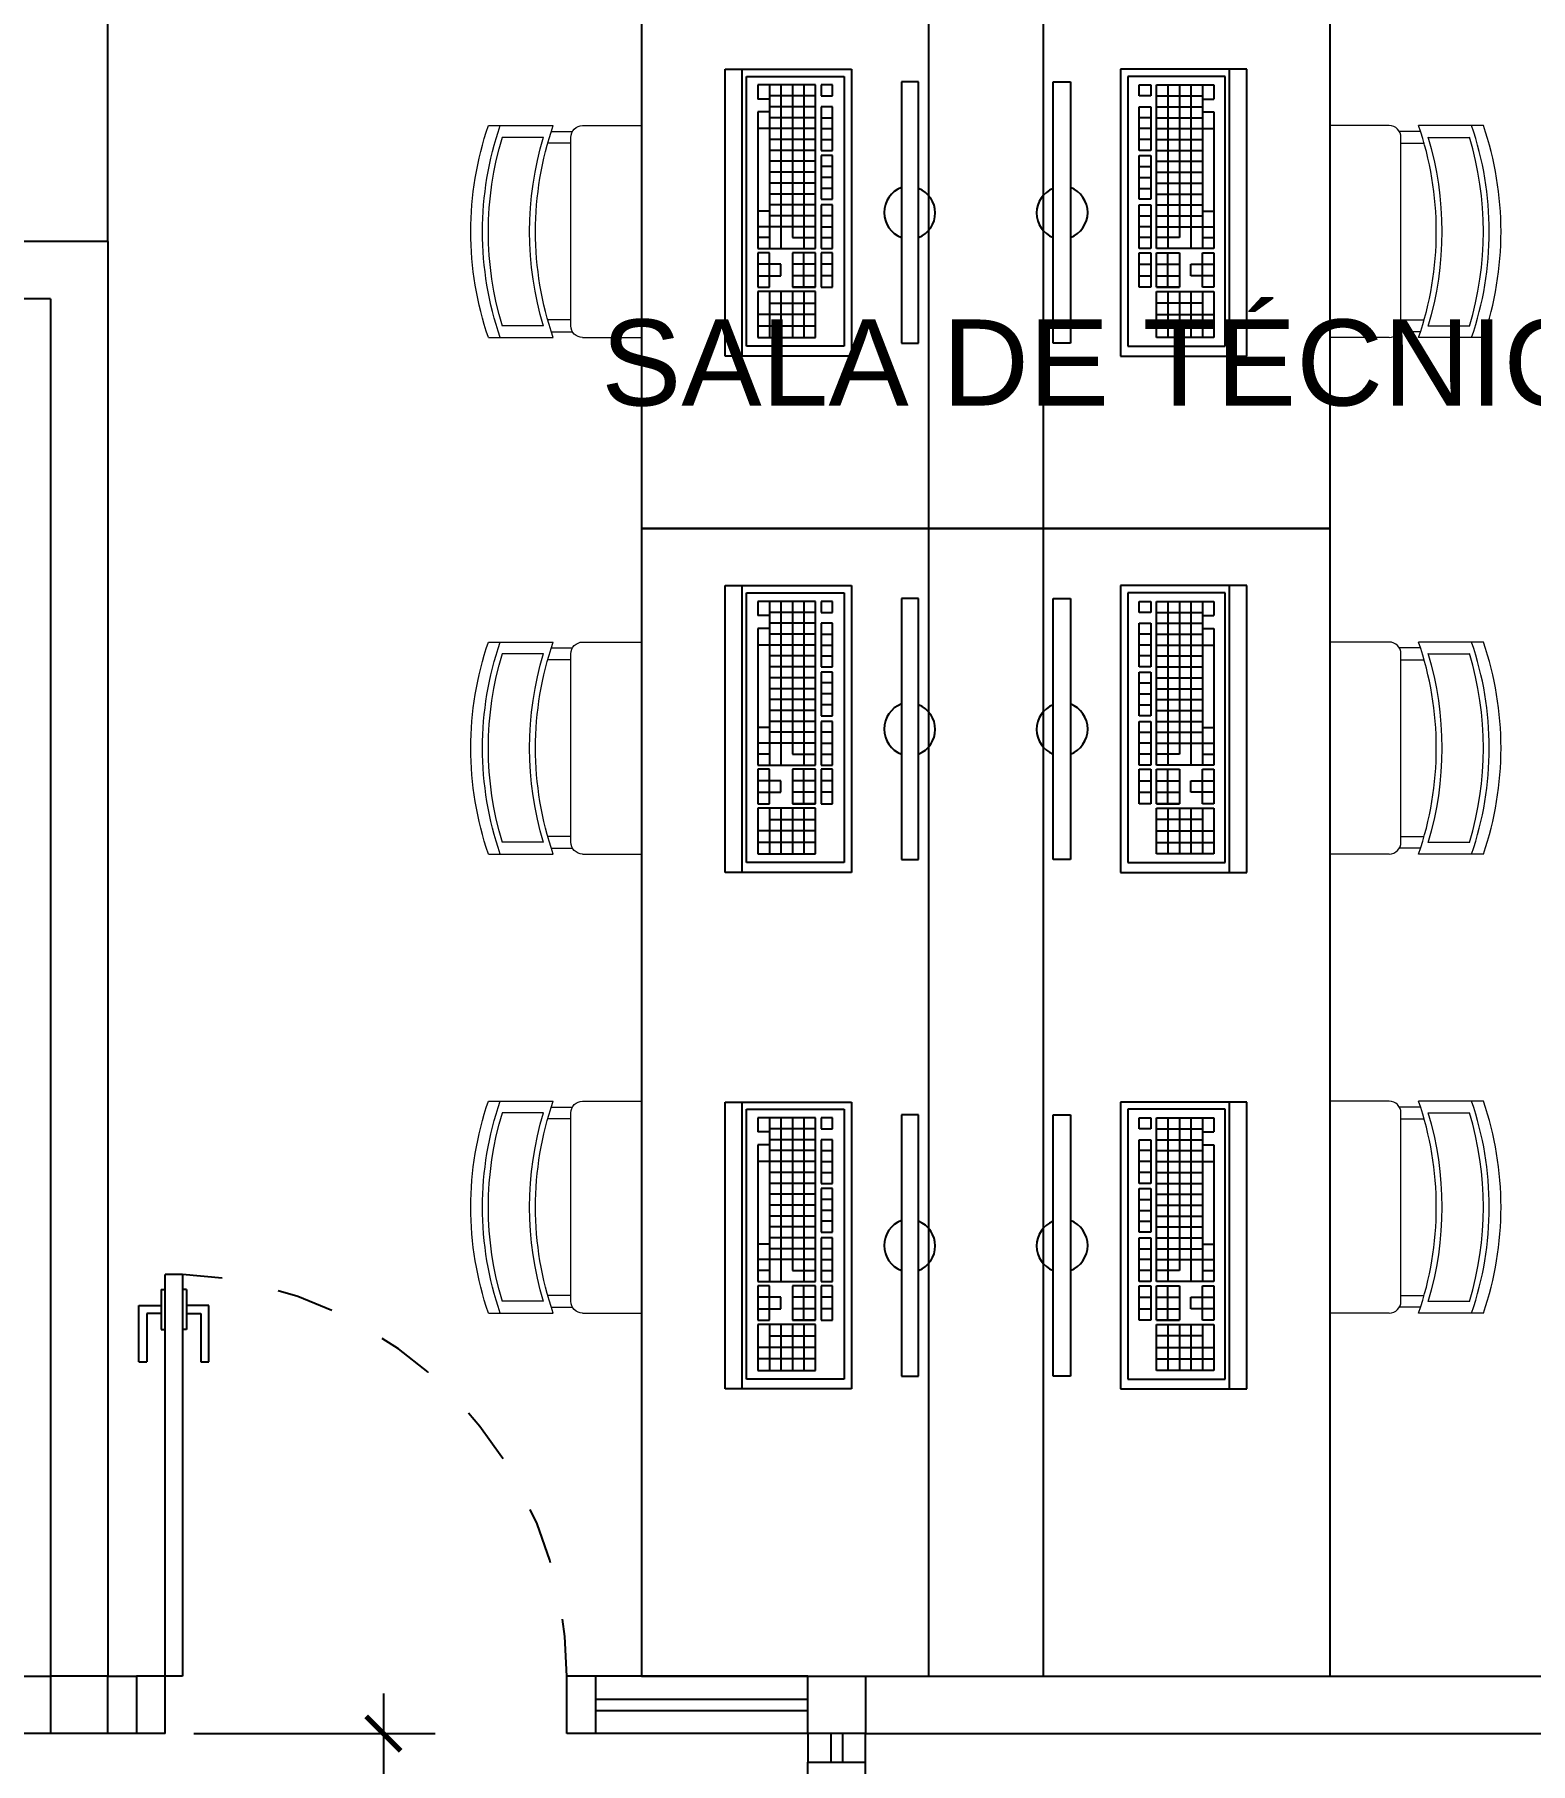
# Model space of a CAD drawing. Header units: millimetres. Extents: x 7034 to 7235, y -465 to -380.
# Drawn here: x 7116.972 to 7119.578, y -390.599 to -387.586 of the extents above; entities that cross this region are included whole.
import ezdxf

# ---------------------------------------------------------------- set-up
doc = ezdxf.new("R2010")
doc.units = ezdxf.units.MM
doc.header["$LTSCALE"] = 0.005
doc.linetypes.add('CONTINUO', pattern=[0])
doc.linetypes.add('DASHED', pattern=[19.05, 12.7, -6.35])
doc.layers.get('0').update_dxf_attribs({"linetype": 'CONTINUO'})
doc.layers.get('DEFPOINTS').update_dxf_attribs({"linetype": 'CONTINUO', "lineweight": 15})
for name, color, linetype in [('- COTAS', 12, 'Continuous'), ('ARQ-PEITORIAL', 4, 'Continuous'), ('ARQ_ESQUADRIA', 5, 'Continuous'), ('ARQ_JANELAALTA', 150, 'DASHED'), ('ARQ_TXT_AMBIENTE', 3, 'Continuous'), ('JANELA', 10, 'Continuous')]:
    doc.layers.add(name, color=color, linetype=linetype)
doc.layers.add('0-LAYOUT', color=250, linetype='Continuous', lineweight=25)
doc.styles.add('ARQ', font='arial.ttf', dxfattribs={"width": 0.9})
doc.styles.get("Standard").update_dxf_attribs({"font": 'arial.ttf'})
doc.dimstyles.new('1-50', dxfattribs={"dimtxt": 0.12, "dimasz": 0.06, "dimexe": 0.09, "dimexo": 0.1, "dimgap": 0.03, "dimtad": 1, "dimzin": 0, "dimdsep": 46, "dimtxsty": 'ARQ', "dimblk": 'ARCHTICK', "dimcen": 0, "dimdle": 0.07, "dimclrd": 1, "dimclre": 1, "dimclrt": 7, "dimadec": 0, "dimazin": 0, "dimtm": 1e-09, "dimtfac": 1, "dimtofl": 0, "dimtmove": 2, "dimatfit": 3, "dimldrblk": 'ARCHTICK', "dimfxl": 1, "dimtolj": 1, "dimtzin": 0, "dimlwd": -1, "dimlwe": -1, "dimarcsym": 0})

# ---------------------------------------------------------------- blocks, each defined once
blk = doc.blocks.new('vafres')
at = {"lineweight": 13, "ltscale": 0.2}
for p, q in [((2157.847, 914.6481), (2157.847, 914.5352)), ((2158.2163, 914.6481), (2158.2163, 914.5352)), ((2157.8675, 914.5521), (2157.8675, 914.6239)), ((2158.1958, 914.5521), (2158.1958, 914.6239)), ((2157.8573, 914.5386), (2157.8573, 914.5017)), ((2157.8778, 914.5044), (2157.8778, 914.5455)), ((2158.1856, 914.5044), (2158.1856, 914.5448)), ((2158.2061, 914.5386), (2158.2061, 914.5017)), ((2158.1958, 914.5044), (2157.8675, 914.5044)), ((2157.847, 914.4839), (2157.847, 914.3813)), ((2158.2163, 914.4839), (2158.2163, 914.3813))]:
    blk.add_line(p, q, dxfattribs=at)
for centre, radius, start, end in [((2158.0317, 914.1094), 0.5694, 71.0753, 108.9246), ((2158.0317, 914.0889), 0.5694, 71.0753, 108.9246), ((2158.0317, 914.0787), 0.5694, 73.2016, 106.7984), ((2158.0317, 914.0787), 0.5694, 73.2016, 106.7984), ((2158.0317, 914.0069), 0.5694, 73.2016, 106.7984), ((2158.0317, 913.9966), 0.5694, 71.0753, 108.9246), ((2157.8675, 914.4839), 0.0205, 90, 180), ((2158.1958, 914.4839), 0.0205, 360, 90)]:
    blk.add_arc(centre, radius, start, end, dxfattribs=at)
blk = doc.blocks.new('_ArchTick')
at = {"color": 0, "linetype": 'ByBlock', "const_width": 0.15}
blk.add_lwpolyline([(-0.5, -0.5), (0.5, 0.5)], dxfattribs=at)
blk = doc.blocks.new('*D8')
at = {"layer": '- COTAS', "color": 1, "transparency": 16777216}
for p, q in [((7117.5797, -390.4769), (7117.5797, -393.1469)), ((7117.2493, -390.5469), (7117.6697, -390.5469)), ((7117.2493, -393.0769), (7117.6697, -393.0769))]:
    blk.add_line(p, q, dxfattribs=at)
at = {"layer": 'DEFPOINTS', "color": 0, "transparency": 16777216}
for p in [(7117.1493, -390.5469), (7117.1493, -393.0769), (7117.5797, -393.0769)]:
    blk.add_point(p, dxfattribs=at)
at = {"layer": '- COTAS', "color": 1, "transparency": 16777216, "xscale": 0.06, "yscale": 0.06, "zscale": 0.06}
for p, rotation in [((7117.5797, -390.5469), 90), ((7117.5797, -393.0769), 270)]:
    blk.add_blockref('_ArchTick', p, dxfattribs=dict(at, rotation=rotation))
at = {"layer": '- COTAS', "color": 7, "transparency": 16777216, "insert": (7117.4884, -391.8119), "char_height": 0.12, "attachment_point": 5, "rotation": 90, "style": 'ARQ'}
blk.add_mtext('\\A1;2.53', dxfattribs=at)

msp = doc.modelspace()

# ---------------------------------------------------------------- linework, layer by layer
at = {"layer": '0-LAYOUT'}
for p, q in [((7117.0993, -387.9469), (7117.0993, -385.2469)), ((7118.5293, -386.6469), (7118.5293, -390.4469)), ((7118.7293, -386.6469), (7118.7293, -390.4469)), ((7118.1749, -388.1463), (7118.1749, -387.6463)), ((7118.1749, -387.6463), (7118.2049, -387.6463)), ((7118.2049, -387.6463), (7118.3949, -387.6463)), ((7118.2049, -388.1463), (7118.2049, -387.6463)), ((7118.3949, -387.6463), (7118.3949, -388.1463)), ((7118.8637, -387.6463), (7118.8637, -388.1463)), ((7119.0537, -387.6463), (7118.8637, -387.6463)), ((7119.0537, -388.1463), (7119.0537, -387.6463)), ((7119.0837, -387.6463), (7119.0537, -387.6463)), ((7119.0837, -388.1463), (7119.0837, -387.6463)), ((7118.2122, -387.659), (7118.3822, -387.659)), ((7118.2122, -388.129), (7118.2122, -387.659)), ((7118.2322, -387.674), (7118.2322, -387.6985)), ((7118.3322, -387.674), (7118.2322, -387.674)), ((7118.2522, -387.674), (7118.2522, -387.959)), ((7118.2722, -387.674), (7118.2722, -387.959)), ((7118.2922, -387.674), (7118.2922, -387.94)), ((7118.3122, -387.674), (7118.3122, -387.959)), ((7118.3322, -387.959), (7118.3322, -387.674)), ((7118.3422, -387.674), (7118.3422, -387.693)), ((7118.3622, -387.674), (7118.3422, -387.674)), ((7118.3622, -387.693), (7118.3622, -387.674)), ((7118.3822, -387.659), (7118.3822, -388.129)), ((7118.482, -387.6686), (7118.482, -388.1238)), ((7118.512, -387.6686), (7118.482, -387.6686)), ((7118.512, -388.1238), (7118.512, -387.6686)), ((7118.7466, -388.1238), (7118.7466, -387.6686)), ((7118.7466, -387.6686), (7118.7766, -387.6686)), ((7118.7766, -387.6686), (7118.7766, -388.1238)), ((7118.8764, -387.659), (7118.8764, -388.129)), ((7119.0464, -387.659), (7118.8764, -387.659)), ((7118.8964, -387.693), (7118.8964, -387.674)), ((7118.8964, -387.674), (7118.9164, -387.674)), ((7118.9164, -387.674), (7118.9164, -387.693)), ((7118.9264, -387.959), (7118.9264, -387.674)), ((7118.9264, -387.674), (7119.0264, -387.674)), ((7118.9464, -387.674), (7118.9464, -387.959)), ((7118.9664, -387.674), (7118.9664, -387.94)), ((7118.9864, -387.674), (7118.9864, -387.959)), ((7119.0064, -387.674), (7119.0064, -387.959)), ((7119.0264, -387.674), (7119.0264, -387.6985)), ((7119.0464, -388.129), (7119.0464, -387.659)), ((7118.2522, -387.6985), (7118.2322, -387.6985)), ((7118.3322, -387.693), (7118.2522, -387.693)), ((7118.3422, -387.693), (7118.3622, -387.693)), ((7118.9164, -387.693), (7118.8964, -387.693)), ((7118.9264, -387.693), (7119.0064, -387.693)), ((7119.0064, -387.6985), (7119.0264, -387.6985)), ((7118.2522, -387.7209), (7118.2322, -387.7209)), ((7118.2322, -387.7209), (7118.2322, -387.959)), ((7118.3322, -387.712), (7118.2522, -387.712)), ((7118.3322, -387.731), (7118.2522, -387.731)), ((7118.3422, -387.712), (7118.3422, -387.788)), ((7118.3622, -387.712), (7118.3422, -387.712)), ((7118.3422, -387.731), (7118.3622, -387.731)), ((7118.3622, -387.788), (7118.3622, -387.712)), ((7118.8964, -387.788), (7118.8964, -387.712)), ((7118.8964, -387.712), (7118.9164, -387.712)), ((7118.9164, -387.731), (7118.8964, -387.731)), ((7118.9164, -387.712), (7118.9164, -387.788)), ((7118.9264, -387.712), (7119.0064, -387.712)), ((7118.9264, -387.731), (7119.0064, -387.731)), ((7119.0064, -387.7209), (7119.0264, -387.7209)), ((7119.0264, -387.7209), (7119.0264, -387.959)), ((7118.3322, -387.75), (7118.2322, -387.75)), ((7118.3322, -387.769), (7118.2522, -387.769)), ((7118.3422, -387.75), (7118.3622, -387.75)), ((7118.3422, -387.769), (7118.3622, -387.769)), ((7118.9164, -387.75), (7118.8964, -387.75)), ((7118.9164, -387.769), (7118.8964, -387.769)), ((7118.9264, -387.75), (7119.0264, -387.75)), ((7118.9264, -387.769), (7119.0064, -387.769)), ((7118.3322, -387.788), (7118.2522, -387.788)), ((7118.3422, -387.788), (7118.3622, -387.788)), ((7118.3422, -387.7971), (7118.3422, -387.8731)), ((7118.3622, -387.7971), (7118.3422, -387.7971)), ((7118.3622, -387.8731), (7118.3622, -387.7971)), ((7118.9164, -387.788), (7118.8964, -387.788)), ((7118.8964, -387.8731), (7118.8964, -387.7971)), ((7118.8964, -387.7971), (7118.9164, -387.7971)), ((7118.9164, -387.7971), (7118.9164, -387.8731)), ((7118.9264, -387.788), (7119.0064, -387.788)), ((7118.3322, -387.807), (7118.2522, -387.807)), ((7118.3322, -387.826), (7118.2522, -387.826)), ((7118.3622, -387.8161), (7118.3422, -387.8161)), ((7118.8964, -387.8161), (7118.9164, -387.8161)), ((7118.9264, -387.807), (7119.0064, -387.807)), ((7118.9264, -387.826), (7119.0064, -387.826)), ((7118.3322, -387.845), (7118.2522, -387.845)), ((7118.3622, -387.8351), (7118.3422, -387.8351)), ((7118.3622, -387.8541), (7118.3422, -387.8541)), ((7118.8964, -387.8351), (7118.9164, -387.8351)), ((7118.8964, -387.8541), (7118.9164, -387.8541)), ((7118.9264, -387.845), (7119.0064, -387.845)), ((7118.3322, -387.864), (7118.2522, -387.864)), ((7118.3322, -387.883), (7118.2522, -387.883)), ((7118.3422, -387.8731), (7118.3622, -387.8731)), ((7118.3422, -387.883), (7118.3422, -387.959)), ((7118.3622, -387.883), (7118.3422, -387.883)), ((7118.3622, -387.959), (7118.3622, -387.883)), ((7118.9164, -387.8731), (7118.8964, -387.8731)), ((7118.8964, -387.959), (7118.8964, -387.883)), ((7118.8964, -387.883), (7118.9164, -387.883)), ((7118.9164, -387.883), (7118.9164, -387.959)), ((7118.9264, -387.864), (7119.0064, -387.864)), ((7118.9264, -387.883), (7119.0064, -387.883)), ((7118.2522, -387.8939), (7118.2322, -387.8939)), ((7118.3322, -387.902), (7118.2522, -387.902)), ((7118.3622, -387.902), (7118.3422, -387.902)), ((7118.8964, -387.902), (7118.9164, -387.902)), ((7118.9264, -387.902), (7119.0064, -387.902)), ((7119.0064, -387.8939), (7119.0264, -387.8939)), ((7118.3322, -387.921), (7118.2322, -387.921)), ((7118.2522, -387.94), (7118.2322, -387.94)), ((7118.2922, -387.94), (7118.3322, -387.94)), ((7118.3422, -387.921), (7118.3622, -387.921)), ((7118.3422, -387.94), (7118.3622, -387.94)), ((7118.9164, -387.921), (7118.8964, -387.921)), ((7118.9164, -387.94), (7118.8964, -387.94)), ((7118.9264, -387.921), (7119.0264, -387.921)), ((7118.9664, -387.94), (7118.9264, -387.94)), ((7119.0064, -387.94), (7119.0264, -387.94)), ((7118.2322, -387.959), (7118.3322, -387.959)), ((7118.2322, -387.9665), (7118.2322, -388.0265)), ((7118.2522, -387.9665), (7118.2322, -387.9665)), ((7118.2522, -388.0265), (7118.2522, -387.9665)), ((7118.2922, -387.9665), (7118.2922, -388.0265)), ((7118.3322, -387.9665), (7118.2922, -387.9665)), ((7118.3122, -388.0265), (7118.3122, -387.9665)), ((7118.3322, -388.0265), (7118.3322, -387.9665)), ((7118.3422, -387.959), (7118.3622, -387.959)), ((7118.3422, -387.9665), (7118.3422, -388.0265)), ((7118.3622, -387.9665), (7118.3422, -387.9665)), ((7118.3622, -388.0265), (7118.3622, -387.9665)), ((7118.9164, -387.959), (7118.8964, -387.959)), ((7118.8964, -388.0265), (7118.8964, -387.9665)), ((7118.8964, -387.9665), (7118.9164, -387.9665)), ((7118.9164, -387.9665), (7118.9164, -388.0265)), ((7119.0264, -387.959), (7118.9264, -387.959)), ((7118.9264, -388.0265), (7118.9264, -387.9665)), ((7118.9264, -387.9665), (7118.9664, -387.9665)), ((7118.9464, -388.0265), (7118.9464, -387.9665)), ((7118.9664, -387.9665), (7118.9664, -388.0265)), ((7119.0064, -387.9665), (7119.0264, -387.9665)), ((7119.0064, -388.0265), (7119.0064, -387.9665)), ((7119.0264, -387.9665), (7119.0264, -388.0265)), ((7118.2722, -387.9865), (7118.2322, -387.9865)), ((7118.2322, -388.0065), (7118.2722, -388.0065)), ((7118.2722, -388.0065), (7118.2722, -387.9865)), ((7118.3322, -387.9865), (7118.2922, -387.9865)), ((7118.3322, -388.0065), (7118.2922, -388.0065)), ((7118.3622, -387.9865), (7118.3422, -387.9865)), ((7118.3622, -388.0065), (7118.3422, -388.0065)), ((7118.8964, -387.9865), (7118.9164, -387.9865)), ((7118.8964, -388.0065), (7118.9164, -388.0065)), ((7118.9264, -387.9865), (7118.9664, -387.9865)), ((7118.9264, -388.0065), (7118.9664, -388.0065)), ((7118.9864, -388.0065), (7118.9864, -387.9865)), ((7118.9864, -387.9865), (7119.0264, -387.9865)), ((7119.0264, -388.0065), (7118.9864, -388.0065)), ((7118.2322, -388.0265), (7118.2522, -388.0265)), ((7118.2322, -388.034), (7118.2322, -388.114)), ((7118.3322, -388.034), (7118.2322, -388.034)), ((7118.2522, -388.034), (7118.2522, -388.114)), ((7118.2722, -388.034), (7118.2722, -388.114)), ((7118.2922, -388.0265), (7118.3322, -388.0265)), ((7118.3322, -388.0265), (7118.2922, -388.0265)), ((7118.2922, -388.034), (7118.2922, -388.114)), ((7118.3122, -388.034), (7118.3122, -388.114)), ((7118.3322, -388.114), (7118.3322, -388.034)), ((7118.3422, -388.0265), (7118.3622, -388.0265)), ((7118.9164, -388.0265), (7118.8964, -388.0265)), ((7118.9664, -388.0265), (7118.9264, -388.0265)), ((7118.9264, -388.0265), (7118.9664, -388.0265)), ((7118.9264, -388.114), (7118.9264, -388.034)), ((7118.9264, -388.034), (7119.0264, -388.034)), ((7118.9464, -388.034), (7118.9464, -388.114)), ((7118.9664, -388.034), (7118.9664, -388.114)), ((7118.9864, -388.034), (7118.9864, -388.114)), ((7119.0264, -388.0265), (7119.0064, -388.0265)), ((7119.0064, -388.034), (7119.0064, -388.114)), ((7119.0264, -388.034), (7119.0264, -388.114)), ((7118.2522, -388.054), (7118.3322, -388.054)), ((7119.0064, -388.054), (7118.9264, -388.054)), ((7118.3322, -388.074), (7118.2322, -388.074)), ((7118.3322, -388.094), (7118.2322, -388.094)), ((7118.9264, -388.074), (7119.0264, -388.074)), ((7118.9264, -388.094), (7119.0264, -388.094)), ((7118.3822, -388.129), (7118.2122, -388.129)), ((7118.2322, -388.114), (7118.3322, -388.114)), ((7118.482, -388.1238), (7118.512, -388.1238)), ((7118.7766, -388.1238), (7118.7466, -388.1238)), ((7118.8764, -388.129), (7119.0464, -388.129)), ((7119.0264, -388.114), (7118.9264, -388.114)), ((7118.2049, -388.1463), (7118.1749, -388.1463)), ((7118.3949, -388.1463), (7118.2049, -388.1463)), ((7118.8637, -388.1463), (7119.0537, -388.1463)), ((7119.0537, -388.1463), (7119.0837, -388.1463)), ((7118.1749, -389.0463), (7118.1749, -388.5463)), ((7118.1749, -388.5463), (7118.2049, -388.5463)), ((7118.2049, -388.5463), (7118.3949, -388.5463)), ((7118.2049, -389.0463), (7118.2049, -388.5463)), ((7118.3949, -388.5463), (7118.3949, -389.0463)), ((7118.8637, -388.5463), (7118.8637, -389.0463)), ((7119.0537, -388.5463), (7118.8637, -388.5463)), ((7119.0537, -389.0463), (7119.0537, -388.5463)), ((7119.0837, -388.5463), (7119.0537, -388.5463)), ((7119.0837, -389.0463), (7119.0837, -388.5463)), ((7118.2122, -388.559), (7118.3822, -388.559)), ((7118.2122, -389.029), (7118.2122, -388.559)), ((7118.2322, -388.574), (7118.2322, -388.5985)), ((7118.3322, -388.574), (7118.2322, -388.574)), ((7118.2522, -388.574), (7118.2522, -388.859)), ((7118.2722, -388.574), (7118.2722, -388.859)), ((7118.2922, -388.574), (7118.2922, -388.84)), ((7118.3122, -388.574), (7118.3122, -388.859)), ((7118.3322, -388.859), (7118.3322, -388.574)), ((7118.3422, -388.574), (7118.3422, -388.593)), ((7118.3622, -388.574), (7118.3422, -388.574)), ((7118.3622, -388.593), (7118.3622, -388.574)), ((7118.3822, -388.559), (7118.3822, -389.029)), ((7118.482, -388.5686), (7118.482, -389.0238)), ((7118.512, -388.5686), (7118.482, -388.5686)), ((7118.512, -389.0238), (7118.512, -388.5686)), ((7118.7466, -389.0238), (7118.7466, -388.5686)), ((7118.7466, -388.5686), (7118.7766, -388.5686)), ((7118.7766, -388.5686), (7118.7766, -389.0238)), ((7118.8764, -388.559), (7118.8764, -389.029)), ((7119.0464, -388.559), (7118.8764, -388.559)), ((7118.8964, -388.593), (7118.8964, -388.574)), ((7118.8964, -388.574), (7118.9164, -388.574)), ((7118.9164, -388.574), (7118.9164, -388.593)), ((7118.9264, -388.859), (7118.9264, -388.574)), ((7118.9264, -388.574), (7119.0264, -388.574)), ((7118.9464, -388.574), (7118.9464, -388.859)), ((7118.9664, -388.574), (7118.9664, -388.84)), ((7118.9864, -388.574), (7118.9864, -388.859)), ((7119.0064, -388.574), (7119.0064, -388.859)), ((7119.0264, -388.574), (7119.0264, -388.5985)), ((7119.0464, -389.029), (7119.0464, -388.559)), ((7118.2522, -388.5985), (7118.2322, -388.5985)), ((7118.3322, -388.593), (7118.2522, -388.593)), ((7118.3322, -388.612), (7118.2522, -388.612)), ((7118.3422, -388.593), (7118.3622, -388.593)), ((7118.3422, -388.612), (7118.3422, -388.688)), ((7118.3622, -388.612), (7118.3422, -388.612)), ((7118.3622, -388.688), (7118.3622, -388.612)), ((7118.9164, -388.593), (7118.8964, -388.593)), ((7118.8964, -388.688), (7118.8964, -388.612)), ((7118.8964, -388.612), (7118.9164, -388.612)), ((7118.9164, -388.612), (7118.9164, -388.688)), ((7118.9264, -388.593), (7119.0064, -388.593)), ((7118.9264, -388.612), (7119.0064, -388.612)), ((7119.0064, -388.5985), (7119.0264, -388.5985)), ((7118.2522, -388.6209), (7118.2322, -388.6209)), ((7118.2322, -388.6209), (7118.2322, -388.859)), ((7118.3322, -388.631), (7118.2522, -388.631)), ((7118.3422, -388.631), (7118.3622, -388.631)), ((7118.9164, -388.631), (7118.8964, -388.631)), ((7118.9264, -388.631), (7119.0064, -388.631)), ((7119.0064, -388.6209), (7119.0264, -388.6209)), ((7119.0264, -388.6209), (7119.0264, -388.859)), ((7118.3322, -388.65), (7118.2322, -388.65)), ((7118.3322, -388.669), (7118.2522, -388.669)), ((7118.3422, -388.65), (7118.3622, -388.65)), ((7118.3422, -388.669), (7118.3622, -388.669)), ((7118.9164, -388.65), (7118.8964, -388.65)), ((7118.9164, -388.669), (7118.8964, -388.669)), ((7118.9264, -388.65), (7119.0264, -388.65)), ((7118.9264, -388.669), (7119.0064, -388.669)), ((7118.3322, -388.688), (7118.2522, -388.688)), ((7118.3422, -388.688), (7118.3622, -388.688)), ((7118.3422, -388.6971), (7118.3422, -388.7731)), ((7118.3622, -388.6971), (7118.3422, -388.6971)), ((7118.3622, -388.7731), (7118.3622, -388.6971)), ((7118.9164, -388.688), (7118.8964, -388.688)), ((7118.8964, -388.7731), (7118.8964, -388.6971)), ((7118.8964, -388.6971), (7118.9164, -388.6971)), ((7118.9164, -388.6971), (7118.9164, -388.7731)), ((7118.9264, -388.688), (7119.0064, -388.688)), ((7118.3322, -388.707), (7118.2522, -388.707)), ((7118.3322, -388.726), (7118.2522, -388.726)), ((7118.3622, -388.7161), (7118.3422, -388.7161)), ((7118.8964, -388.7161), (7118.9164, -388.7161)), ((7118.9264, -388.707), (7119.0064, -388.707)), ((7118.9264, -388.726), (7119.0064, -388.726)), ((7118.3322, -388.745), (7118.2522, -388.745)), ((7118.3622, -388.7351), (7118.3422, -388.7351)), ((7118.3622, -388.7541), (7118.3422, -388.7541)), ((7118.8964, -388.7351), (7118.9164, -388.7351)), ((7118.8964, -388.7541), (7118.9164, -388.7541)), ((7118.9264, -388.745), (7119.0064, -388.745)), ((7118.3322, -388.764), (7118.2522, -388.764)), ((7118.3322, -388.783), (7118.2522, -388.783)), ((7118.3422, -388.7731), (7118.3622, -388.7731)), ((7118.3422, -388.783), (7118.3422, -388.859)), ((7118.3622, -388.783), (7118.3422, -388.783)), ((7118.3622, -388.859), (7118.3622, -388.783)), ((7118.9164, -388.7731), (7118.8964, -388.7731)), ((7118.8964, -388.859), (7118.8964, -388.783)), ((7118.8964, -388.783), (7118.9164, -388.783)), ((7118.9164, -388.783), (7118.9164, -388.859)), ((7118.9264, -388.764), (7119.0064, -388.764)), ((7118.9264, -388.783), (7119.0064, -388.783)), ((7118.2522, -388.7939), (7118.2322, -388.7939)), ((7118.3322, -388.821), (7118.2322, -388.821)), ((7118.3322, -388.802), (7118.2522, -388.802)), ((7118.3622, -388.802), (7118.3422, -388.802)), ((7118.3422, -388.821), (7118.3622, -388.821)), ((7118.8964, -388.802), (7118.9164, -388.802)), ((7118.9164, -388.821), (7118.8964, -388.821)), ((7118.9264, -388.802), (7119.0064, -388.802)), ((7118.9264, -388.821), (7119.0264, -388.821)), ((7119.0064, -388.7939), (7119.0264, -388.7939)), ((7118.2522, -388.84), (7118.2322, -388.84)), ((7118.2922, -388.84), (7118.3322, -388.84)), ((7118.3422, -388.84), (7118.3622, -388.84)), ((7118.9164, -388.84), (7118.8964, -388.84)), ((7118.9664, -388.84), (7118.9264, -388.84)), ((7119.0064, -388.84), (7119.0264, -388.84)), ((7118.2322, -388.859), (7118.3322, -388.859)), ((7118.2322, -388.8665), (7118.2322, -388.9265)), ((7118.2522, -388.8665), (7118.2322, -388.8665)), ((7118.2522, -388.9265), (7118.2522, -388.8665)), ((7118.2922, -388.8665), (7118.2922, -388.9265)), ((7118.3322, -388.8665), (7118.2922, -388.8665)), ((7118.3122, -388.9265), (7118.3122, -388.8665)), ((7118.3322, -388.9265), (7118.3322, -388.8665)), ((7118.3422, -388.859), (7118.3622, -388.859)), ((7118.3422, -388.8665), (7118.3422, -388.9265)), ((7118.3622, -388.8665), (7118.3422, -388.8665)), ((7118.3622, -388.9265), (7118.3622, -388.8665)), ((7118.9164, -388.859), (7118.8964, -388.859)), ((7118.8964, -388.9265), (7118.8964, -388.8665)), ((7118.8964, -388.8665), (7118.9164, -388.8665)), ((7118.9164, -388.8665), (7118.9164, -388.9265)), ((7119.0264, -388.859), (7118.9264, -388.859)), ((7118.9264, -388.9265), (7118.9264, -388.8665)), ((7118.9264, -388.8665), (7118.9664, -388.8665)), ((7118.9464, -388.9265), (7118.9464, -388.8665)), ((7118.9664, -388.8665), (7118.9664, -388.9265)), ((7119.0064, -388.8665), (7119.0264, -388.8665)), ((7119.0064, -388.9265), (7119.0064, -388.8665)), ((7119.0264, -388.8665), (7119.0264, -388.9265)), ((7118.2722, -388.8865), (7118.2322, -388.8865)), ((7118.2322, -388.9065), (7118.2722, -388.9065)), ((7118.2722, -388.9065), (7118.2722, -388.8865)), ((7118.3322, -388.8865), (7118.2922, -388.8865)), ((7118.3322, -388.9065), (7118.2922, -388.9065)), ((7118.3622, -388.8865), (7118.3422, -388.8865)), ((7118.3622, -388.9065), (7118.3422, -388.9065)), ((7118.8964, -388.8865), (7118.9164, -388.8865)), ((7118.8964, -388.9065), (7118.9164, -388.9065)), ((7118.9264, -388.8865), (7118.9664, -388.8865)), ((7118.9264, -388.9065), (7118.9664, -388.9065)), ((7118.9864, -388.9065), (7118.9864, -388.8865)), ((7118.9864, -388.8865), (7119.0264, -388.8865)), ((7119.0264, -388.9065), (7118.9864, -388.9065)), ((7118.2322, -388.9265), (7118.2522, -388.9265)), ((7118.2322, -388.934), (7118.2322, -389.014)), ((7118.3322, -388.934), (7118.2322, -388.934)), ((7118.2522, -388.934), (7118.2522, -389.014)), ((7118.2722, -388.934), (7118.2722, -389.014)), ((7118.2922, -388.9265), (7118.3322, -388.9265)), ((7118.3322, -388.9265), (7118.2922, -388.9265)), ((7118.2922, -388.934), (7118.2922, -389.014)), ((7118.3122, -388.934), (7118.3122, -389.014)), ((7118.3322, -389.014), (7118.3322, -388.934)), ((7118.3422, -388.9265), (7118.3622, -388.9265)), ((7118.9164, -388.9265), (7118.8964, -388.9265)), ((7118.9664, -388.9265), (7118.9264, -388.9265)), ((7118.9264, -388.9265), (7118.9664, -388.9265)), ((7118.9264, -389.014), (7118.9264, -388.934)), ((7118.9264, -388.934), (7119.0264, -388.934)), ((7118.9464, -388.934), (7118.9464, -389.014)), ((7118.9664, -388.934), (7118.9664, -389.014)), ((7118.9864, -388.934), (7118.9864, -389.014)), ((7119.0264, -388.9265), (7119.0064, -388.9265)), ((7119.0064, -388.934), (7119.0064, -389.014)), ((7119.0264, -388.934), (7119.0264, -389.014)), ((7118.3322, -388.974), (7118.2322, -388.974)), ((7118.2522, -388.954), (7118.3322, -388.954)), ((7119.0064, -388.954), (7118.9264, -388.954)), ((7118.9264, -388.974), (7119.0264, -388.974)), ((7118.3322, -388.994), (7118.2322, -388.994)), ((7118.9264, -388.994), (7119.0264, -388.994)), ((7118.3822, -389.029), (7118.2122, -389.029)), ((7118.2322, -389.014), (7118.3322, -389.014)), ((7118.482, -389.0238), (7118.512, -389.0238)), ((7118.7766, -389.0238), (7118.7466, -389.0238)), ((7118.8764, -389.029), (7119.0464, -389.029)), ((7119.0264, -389.014), (7118.9264, -389.014)), ((7118.2049, -389.0463), (7118.1749, -389.0463)), ((7118.3949, -389.0463), (7118.2049, -389.0463)), ((7118.8637, -389.0463), (7119.0537, -389.0463)), ((7119.0537, -389.0463), (7119.0837, -389.0463)), ((7118.1749, -389.9463), (7118.1749, -389.4463)), ((7118.1749, -389.4463), (7118.2049, -389.4463)), ((7118.2049, -389.4463), (7118.3949, -389.4463)), ((7118.2049, -389.9463), (7118.2049, -389.4463)), ((7118.3949, -389.4463), (7118.3949, -389.9463)), ((7118.8637, -389.4463), (7118.8637, -389.9463)), ((7119.0537, -389.4463), (7118.8637, -389.4463)), ((7119.0537, -389.9463), (7119.0537, -389.4463)), ((7119.0837, -389.4463), (7119.0537, -389.4463)), ((7119.0837, -389.9463), (7119.0837, -389.4463)), ((7118.2122, -389.459), (7118.3822, -389.459)), ((7118.2122, -389.929), (7118.2122, -389.459)), ((7118.2322, -389.474), (7118.2322, -389.4985)), ((7118.3322, -389.474), (7118.2322, -389.474)), ((7118.2522, -389.474), (7118.2522, -389.759)), ((7118.2722, -389.474), (7118.2722, -389.759)), ((7118.2922, -389.474), (7118.2922, -389.74)), ((7118.3122, -389.474), (7118.3122, -389.759)), ((7118.3322, -389.759), (7118.3322, -389.474)), ((7118.3422, -389.474), (7118.3422, -389.493)), ((7118.3622, -389.474), (7118.3422, -389.474)), ((7118.3622, -389.493), (7118.3622, -389.474)), ((7118.3822, -389.459), (7118.3822, -389.929)), ((7118.482, -389.4686), (7118.482, -389.9238)), ((7118.512, -389.4686), (7118.482, -389.4686)), ((7118.512, -389.9238), (7118.512, -389.4686)), ((7118.7466, -389.9238), (7118.7466, -389.4686)), ((7118.7466, -389.4686), (7118.7766, -389.4686)), ((7118.7766, -389.4686), (7118.7766, -389.9238)), ((7118.8764, -389.459), (7118.8764, -389.929)), ((7119.0464, -389.459), (7118.8764, -389.459)), ((7118.8964, -389.493), (7118.8964, -389.474)), ((7118.8964, -389.474), (7118.9164, -389.474)), ((7118.9164, -389.474), (7118.9164, -389.493)), ((7118.9264, -389.759), (7118.9264, -389.474)), ((7118.9264, -389.474), (7119.0264, -389.474)), ((7118.9464, -389.474), (7118.9464, -389.759)), ((7118.9664, -389.474), (7118.9664, -389.74)), ((7118.9864, -389.474), (7118.9864, -389.759)), ((7119.0064, -389.474), (7119.0064, -389.759)), ((7119.0264, -389.474), (7119.0264, -389.4985)), ((7119.0464, -389.929), (7119.0464, -389.459)), ((7118.2522, -389.4985), (7118.2322, -389.4985)), ((7118.3322, -389.493), (7118.2522, -389.493)), ((7118.3322, -389.512), (7118.2522, -389.512)), ((7118.3422, -389.493), (7118.3622, -389.493)), ((7118.3422, -389.512), (7118.3422, -389.588)), ((7118.3622, -389.512), (7118.3422, -389.512)), ((7118.3622, -389.588), (7118.3622, -389.512)), ((7118.9164, -389.493), (7118.8964, -389.493)), ((7118.8964, -389.588), (7118.8964, -389.512)), ((7118.8964, -389.512), (7118.9164, -389.512)), ((7118.9164, -389.512), (7118.9164, -389.588)), ((7118.9264, -389.493), (7119.0064, -389.493)), ((7118.9264, -389.512), (7119.0064, -389.512)), ((7119.0064, -389.4985), (7119.0264, -389.4985)), ((7118.2522, -389.5209), (7118.2322, -389.5209)), ((7118.2322, -389.5209), (7118.2322, -389.759)), ((7118.3322, -389.531), (7118.2522, -389.531)), ((7118.3422, -389.531), (7118.3622, -389.531)), ((7118.9164, -389.531), (7118.8964, -389.531)), ((7118.9264, -389.531), (7119.0064, -389.531)), ((7119.0064, -389.5209), (7119.0264, -389.5209)), ((7119.0264, -389.5209), (7119.0264, -389.759)), ((7118.3322, -389.55), (7118.2322, -389.55)), ((7118.3322, -389.569), (7118.2522, -389.569)), ((7118.3422, -389.55), (7118.3622, -389.55)), ((7118.3422, -389.569), (7118.3622, -389.569)), ((7118.9164, -389.55), (7118.8964, -389.55)), ((7118.9164, -389.569), (7118.8964, -389.569)), ((7118.9264, -389.55), (7119.0264, -389.55)), ((7118.9264, -389.569), (7119.0064, -389.569)), ((7118.3322, -389.588), (7118.2522, -389.588)), ((7118.3422, -389.588), (7118.3622, -389.588)), ((7118.3422, -389.5971), (7118.3422, -389.6731)), ((7118.3622, -389.5971), (7118.3422, -389.5971)), ((7118.3622, -389.6731), (7118.3622, -389.5971)), ((7118.9164, -389.588), (7118.8964, -389.588)), ((7118.8964, -389.6731), (7118.8964, -389.5971)), ((7118.8964, -389.5971), (7118.9164, -389.5971)), ((7118.9164, -389.5971), (7118.9164, -389.6731)), ((7118.9264, -389.588), (7119.0064, -389.588)), ((7118.3322, -389.607), (7118.2522, -389.607)), ((7118.3322, -389.626), (7118.2522, -389.626)), ((7118.3622, -389.6161), (7118.3422, -389.6161)), ((7118.3622, -389.6351), (7118.3422, -389.6351)), ((7118.8964, -389.6161), (7118.9164, -389.6161)), ((7118.8964, -389.6351), (7118.9164, -389.6351)), ((7118.9264, -389.607), (7119.0064, -389.607)), ((7118.9264, -389.626), (7119.0064, -389.626)), ((7118.3322, -389.645), (7118.2522, -389.645)), ((7118.3322, -389.664), (7118.2522, -389.664)), ((7118.3622, -389.6541), (7118.3422, -389.6541)), ((7118.8964, -389.6541), (7118.9164, -389.6541)), ((7118.9264, -389.645), (7119.0064, -389.645)), ((7118.9264, -389.664), (7119.0064, -389.664)), ((7118.2522, -389.6939), (7118.2322, -389.6939)), ((7118.3322, -389.683), (7118.2522, -389.683)), ((7118.3422, -389.6731), (7118.3622, -389.6731)), ((7118.3422, -389.683), (7118.3422, -389.759)), ((7118.3622, -389.683), (7118.3422, -389.683)), ((7118.3622, -389.759), (7118.3622, -389.683)), ((7118.9164, -389.6731), (7118.8964, -389.6731)), ((7118.8964, -389.759), (7118.8964, -389.683)), ((7118.8964, -389.683), (7118.9164, -389.683)), ((7118.9164, -389.683), (7118.9164, -389.759)), ((7118.9264, -389.683), (7119.0064, -389.683)), ((7119.0064, -389.6939), (7119.0264, -389.6939)), ((7118.3322, -389.721), (7118.2322, -389.721)), ((7118.3322, -389.702), (7118.2522, -389.702)), ((7118.3622, -389.702), (7118.3422, -389.702)), ((7118.3422, -389.721), (7118.3622, -389.721)), ((7118.8964, -389.702), (7118.9164, -389.702)), ((7118.9164, -389.721), (7118.8964, -389.721)), ((7118.9264, -389.702), (7119.0064, -389.702)), ((7118.9264, -389.721), (7119.0264, -389.721)), ((7118.2522, -389.74), (7118.2322, -389.74)), ((7118.2922, -389.74), (7118.3322, -389.74)), ((7118.3422, -389.74), (7118.3622, -389.74)), ((7118.9164, -389.74), (7118.8964, -389.74)), ((7118.9664, -389.74), (7118.9264, -389.74)), ((7119.0064, -389.74), (7119.0264, -389.74)), ((7118.2322, -389.759), (7118.3322, -389.759)), ((7118.2322, -389.7665), (7118.2322, -389.8265)), ((7118.2522, -389.7665), (7118.2322, -389.7665)), ((7118.2722, -389.7865), (7118.2322, -389.7865)), ((7118.2522, -389.8265), (7118.2522, -389.7665)), ((7118.2722, -389.8065), (7118.2722, -389.7865)), ((7118.2922, -389.7665), (7118.2922, -389.8265)), ((7118.3322, -389.7665), (7118.2922, -389.7665)), ((7118.3322, -389.7865), (7118.2922, -389.7865)), ((7118.3122, -389.8265), (7118.3122, -389.7665)), ((7118.3322, -389.8265), (7118.3322, -389.7665)), ((7118.3422, -389.759), (7118.3622, -389.759)), ((7118.3422, -389.7665), (7118.3422, -389.8265)), ((7118.3622, -389.7665), (7118.3422, -389.7665)), ((7118.3622, -389.7865), (7118.3422, -389.7865)), ((7118.3622, -389.8265), (7118.3622, -389.7665)), ((7118.9164, -389.759), (7118.8964, -389.759)), ((7118.8964, -389.8265), (7118.8964, -389.7665)), ((7118.8964, -389.7665), (7118.9164, -389.7665)), ((7118.8964, -389.7865), (7118.9164, -389.7865)), ((7118.9164, -389.7665), (7118.9164, -389.8265)), ((7119.0264, -389.759), (7118.9264, -389.759)), ((7118.9264, -389.8265), (7118.9264, -389.7665)), ((7118.9264, -389.7665), (7118.9664, -389.7665)), ((7118.9264, -389.7865), (7118.9664, -389.7865)), ((7118.9464, -389.8265), (7118.9464, -389.7665)), ((7118.9664, -389.7665), (7118.9664, -389.8265)), ((7118.9864, -389.8065), (7118.9864, -389.7865)), ((7118.9864, -389.7865), (7119.0264, -389.7865)), ((7119.0064, -389.7665), (7119.0264, -389.7665)), ((7119.0064, -389.8265), (7119.0064, -389.7665)), ((7119.0264, -389.7665), (7119.0264, -389.8265)), ((7118.2322, -389.8065), (7118.2722, -389.8065)), ((7118.3322, -389.8065), (7118.2922, -389.8065)), ((7118.3622, -389.8065), (7118.3422, -389.8065)), ((7118.8964, -389.8065), (7118.9164, -389.8065)), ((7118.9264, -389.8065), (7118.9664, -389.8065)), ((7119.0264, -389.8065), (7118.9864, -389.8065)), ((7118.2322, -389.8265), (7118.2522, -389.8265)), ((7118.2322, -389.834), (7118.2322, -389.914)), ((7118.3322, -389.834), (7118.2322, -389.834)), ((7118.2522, -389.834), (7118.2522, -389.914)), ((7118.2722, -389.834), (7118.2722, -389.914)), ((7118.2922, -389.8265), (7118.3322, -389.8265)), ((7118.3322, -389.8265), (7118.2922, -389.8265)), ((7118.2922, -389.834), (7118.2922, -389.914)), ((7118.3122, -389.834), (7118.3122, -389.914)), ((7118.3322, -389.914), (7118.3322, -389.834)), ((7118.3422, -389.8265), (7118.3622, -389.8265)), ((7118.9164, -389.8265), (7118.8964, -389.8265)), ((7118.9664, -389.8265), (7118.9264, -389.8265)), ((7118.9264, -389.8265), (7118.9664, -389.8265)), ((7118.9264, -389.914), (7118.9264, -389.834)), ((7118.9264, -389.834), (7119.0264, -389.834)), ((7118.9464, -389.834), (7118.9464, -389.914)), ((7118.9664, -389.834), (7118.9664, -389.914)), ((7118.9864, -389.834), (7118.9864, -389.914)), ((7119.0264, -389.8265), (7119.0064, -389.8265)), ((7119.0064, -389.834), (7119.0064, -389.914)), ((7119.0264, -389.834), (7119.0264, -389.914)), ((7118.3322, -389.874), (7118.2322, -389.874)), ((7118.2522, -389.854), (7118.3322, -389.854)), ((7119.0064, -389.854), (7118.9264, -389.854)), ((7118.9264, -389.874), (7119.0264, -389.874)), ((7118.3322, -389.894), (7118.2322, -389.894)), ((7118.9264, -389.894), (7119.0264, -389.894)), ((7118.3822, -389.929), (7118.2122, -389.929)), ((7118.2322, -389.914), (7118.3322, -389.914)), ((7118.482, -389.9238), (7118.512, -389.9238)), ((7118.7766, -389.9238), (7118.7466, -389.9238)), ((7118.8764, -389.929), (7119.0464, -389.929)), ((7119.0264, -389.914), (7118.9264, -389.914)), ((7118.2049, -389.9463), (7118.1749, -389.9463)), ((7118.3949, -389.9463), (7118.2049, -389.9463)), ((7118.8637, -389.9463), (7119.0537, -389.9463)), ((7119.0537, -389.9463), (7119.0837, -389.9463))]:
    msp.add_line(p, q, dxfattribs=at)
for points in [[(7118.0293, -388.4469), (7119.2293, -388.4469), (7119.2293, -386.6469), (7118.0293, -386.6469)], [(7118.0293, -390.4469), (7119.2293, -390.4469), (7119.2293, -388.4469), (7118.0293, -388.4469)]]:
    msp.add_lwpolyline(points, close=True, dxfattribs=at)
for centre, radius, start, end in [((7118.4988, -387.8963), 0.0468, 110.9733, 249.0267), ((7118.4949, -387.897), 0.0462, 291.7976, 68.2024), ((7118.7637, -387.897), 0.0462, 111.7976, 248.2024), ((7118.7598, -387.8963), 0.0468, 290.9733, 69.0267), ((7118.4988, -388.7963), 0.0468, 110.9733, 249.0267), ((7118.4949, -388.797), 0.0462, 291.7976, 68.2024), ((7118.7637, -388.797), 0.0462, 111.7976, 248.2024), ((7118.7598, -388.7963), 0.0468, 290.9733, 69.0267), ((7118.4988, -389.6963), 0.0468, 110.9733, 249.0267), ((7118.4949, -389.697), 0.0462, 291.7976, 68.2024), ((7118.7637, -389.697), 0.0462, 111.7976, 248.2024), ((7118.7598, -389.6963), 0.0468, 290.9733, 69.0267)]:
    msp.add_arc(centre, radius, start, end, dxfattribs=at)
at = {"layer": 'ARQ-PEITORIAL'}
for p, q in [((7117.0993, -387.9469), (7116.5593, -387.9469)), ((7117.0993, -387.9469), (7117.0993, -390.4469)), ((7116.9993, -388.0469), (7115.5993, -388.0469)), ((7116.9993, -388.0469), (7116.9993, -390.4469)), ((7118.3193, -390.4469), (7122.0293, -390.4469)), ((7118.4193, -390.5469), (7122.0293, -390.5469))]:
    msp.add_line(p, q, dxfattribs=at)
at = {"layer": 'ARQ_ESQUADRIA'}
for p, q in [((7117.2293, -389.7469), (7117.1993, -389.7469)), ((7117.1993, -390.4469), (7117.1993, -389.7469)), ((7117.2293, -389.7469), (7117.2293, -390.4469)), ((7117.1923, -389.7728), (7117.1923, -389.8428)), ((7117.1923, -389.7728), (7117.1993, -389.7728)), ((7117.2363, -389.7728), (7117.2293, -389.7728)), ((7117.2363, -389.7728), (7117.2363, -389.8428)), ((7117.1533, -389.8008), (7117.1923, -389.8008)), ((7117.1533, -389.8988), (7117.1533, -389.8008)), ((7117.1923, -389.8148), (7117.1673, -389.8148)), ((7117.1673, -389.8148), (7117.1673, -389.8848)), ((7117.2753, -389.8008), (7117.2363, -389.8008)), ((7117.2363, -389.8148), (7117.2613, -389.8148)), ((7117.2613, -389.8148), (7117.2613, -389.8848)), ((7117.2753, -389.8988), (7117.2753, -389.8008)), ((7117.1923, -389.8428), (7117.1993, -389.8428)), ((7117.2363, -389.8428), (7117.2293, -389.8428)), ((7117.1533, -389.8988), (7117.1673, -389.8988)), ((7117.1673, -389.8848), (7117.1673, -389.8988)), ((7117.2613, -389.8848), (7117.2613, -389.8988)), ((7117.2613, -389.8988), (7117.2753, -389.8988)), ((7117.1993, -390.4469), (7117.1493, -390.4469)), ((7117.1993, -390.5469), (7117.1993, -390.4469)), ((7117.2293, -390.4469), (7117.1993, -390.4469)), ((7117.8993, -390.5469), (7117.8993, -390.4469)), ((7117.9493, -390.4469), (7117.8993, -390.4469)), ((7117.9493, -390.4869), (7118.3193, -390.4869)), ((7117.9493, -390.5069), (7118.3193, -390.5069)), ((7117.1993, -390.5469), (7117.1493, -390.5469)), ((7117.9493, -390.5469), (7117.8993, -390.5469)), ((7118.3593, -390.5469), (7118.3593, -390.5969)), ((7118.3793, -390.5469), (7118.3793, -390.5969)), ((7118.3193, -390.6469), (7118.3193, -390.5969)), ((7118.4193, -390.6469), (7118.4193, -390.5969))]:
    msp.add_line(p, q, dxfattribs=at)
at = {"layer": 'ARQ_JANELAALTA'}
msp.add_arc((7117.1986, -390.4469), 0.7007, 0, 87.4911, dxfattribs=at)
at = {"layer": 'JANELA'}
for p, q in [((7117.0993, -390.4469), (7116.9993, -390.4469)), ((7117.9493, -390.4469), (7117.9493, -390.5469)), ((7118.3193, -390.4469), (7117.9493, -390.4469)), ((7117.0993, -390.5469), (7116.9993, -390.5469)), ((7118.3193, -390.5469), (7117.9493, -390.5469)), ((7118.3193, -390.5469), (7118.3193, -390.5969)), ((7118.4193, -390.5969), (7118.4193, -390.5469)), ((7118.3193, -390.5969), (7118.4193, -390.5969))]:
    msp.add_line(p, q, dxfattribs=at)
for points in [[(7116.9493, -390.4469), (7116.9993, -390.4469), (7116.9993, -390.5469), (7116.9493, -390.5469)], [(7117.0993, -390.4469), (7117.1493, -390.4469), (7117.1493, -390.5469), (7117.0993, -390.5469)], [(7118.4193, -390.5469), (7118.3193, -390.5469), (7118.3193, -390.4469), (7118.4193, -390.4469)]]:
    msp.add_lwpolyline(points, close=True, dxfattribs=at)

# ---------------------------------------------------------------- block references
at = {"layer": '0-LAYOUT', "xscale": -1, "rotation": 90}
for p in [(8032.4106, 1770.1022), (8032.4106, 1769.2022), (8032.4106, 1768.4022)]:
    msp.add_blockref('vafres', p, dxfattribs=at)
at = {"layer": '0-LAYOUT', "rotation": 270}
for p in [(6204.848, 1770.1022), (6204.848, 1769.2022), (6204.848, 1768.4022)]:
    msp.add_blockref('vafres', p, dxfattribs=at)

# ---------------------------------------------------------------- texts
at = {"layer": 'ARQ_TXT_AMBIENTE', "insert": (7117.959, -388.0826), "char_height": 0.15, "attachment_point": 1}
msp.add_mtext_dynamic_manual_height_columns('SALA DE TÉCNICOS', width=2.72651, gutter_width=12.5, heights=[0], dxfattribs=at)

# ---------------------------------------------------------------- dimensions: what is measured, and where the dimension line sits
at = {"layer": '- COTAS'}
dim = msp.add_linear_dim(base=(7117.5797, -393.0769), p1=(7117.1493, -390.5469), p2=(7117.1493, -393.0769), angle=90, dimstyle='1-50', dxfattribs=at)
dim.commit()
dim.dimension.update_dxf_attribs({"geometry": '*D8', "text_midpoint": (7117.4884, -391.8119)})

doc.saveas('drawing.dxf')
